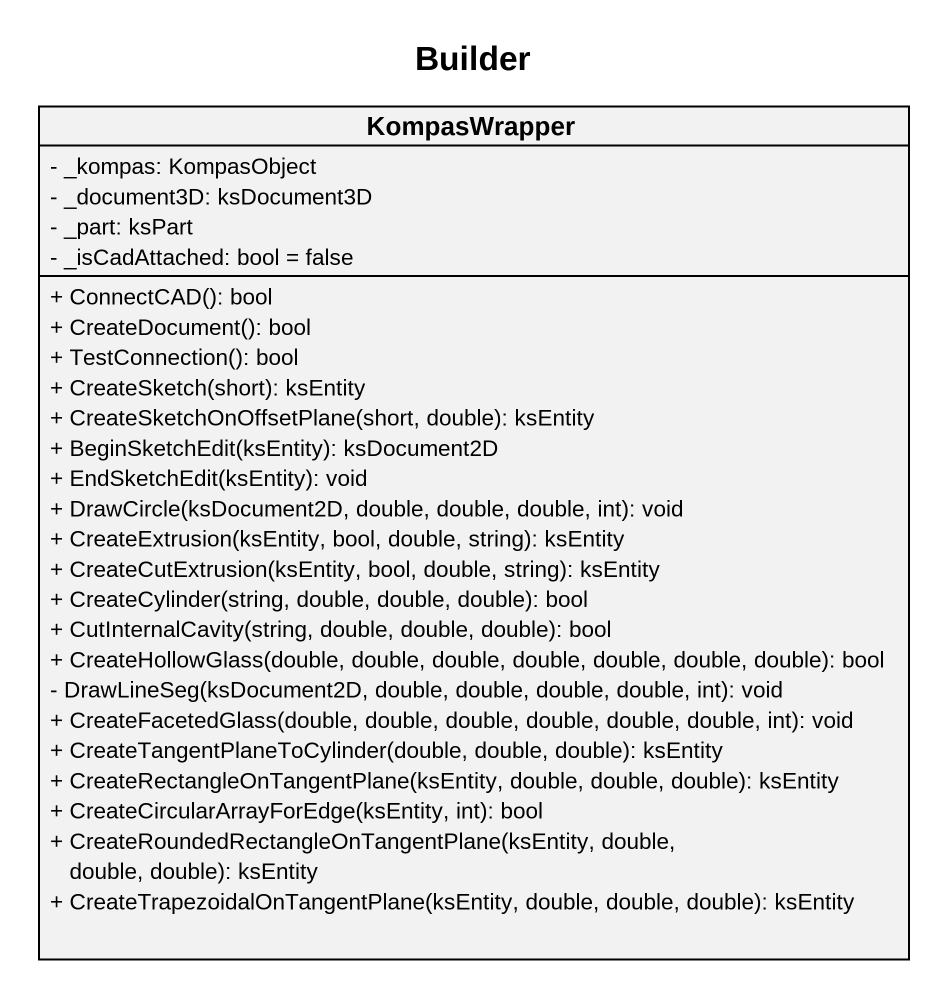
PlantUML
@startuml
title Builder
hide circle
hide empty members
skinparam classAttributeIconSize 0
class KompasWrapper {
  - _kompas: KompasObject
  - _document3D: ksDocument3D
  - _part: ksPart
  - _isCadAttached: bool = false
  + ConnectCAD(): bool
  + CreateDocument(): bool
  + TestConnection(): bool
  + CreateSketch(short): ksEntity
  + CreateSketchOnOffsetPlane(short, double): ksEntity
  + BeginSketchEdit(ksEntity): ksDocument2D
  + EndSketchEdit(ksEntity): void
  + DrawCircle(ksDocument2D, double, double, double, int): void
  + CreateExtrusion(ksEntity, bool, double, string): ksEntity
  + CreateCutExtrusion(ksEntity, bool, double, string): ksEntity
  + CreateCylinder(string, double, double, double): bool
  + CutInternalCavity(string, double, double, double): bool
  + CreateHollowGlass(double, double, double, double, double, double, double): bool
  - DrawLineSeg(ksDocument2D, double, double, double, double, int): void
  + CreateFacetedGlass(double, double, double, double, double, double, int): void
  + CreateTangentPlaneToCylinder(double, double, double): ksEntity
  + CreateRectangleOnTangentPlane(ksEntity, double, double, double): ksEntity
  + CreateCircularArrayForEdge(ksEntity, int): bool
  + CreateRoundedRectangleOnTangentPlane(ksEntity, double, double, double): ksEntity
  + CreateTrapezoidalOnTangentPlane(ksEntity, double, double, double): ksEntity
}
@enduml
